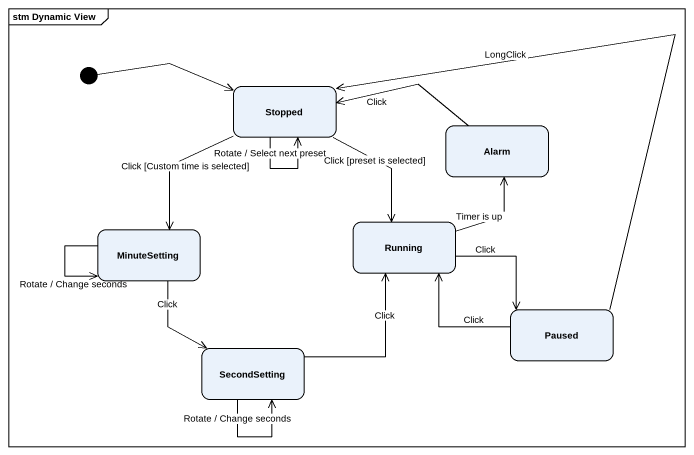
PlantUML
@startuml
mainframe stm Dynamic View
hide empty description
state Stopped
state Alarm
state Running
state MinuteSetting
state Paused
state SecondSetting
[*] -right-> Stopped
Stopped --> Stopped : Rotate / Select next preset
Stopped --> Running : Click [preset is selected]
Stopped --> MinuteSetting : Click [Custom time is selected]
Alarm -left-> Stopped : Click
Running -up-> Alarm : Timer is up
Running -right-> Paused : Click
MinuteSetting --> MinuteSetting : Rotate / Change seconds
MinuteSetting --> SecondSetting : Click
Paused -up-> Stopped : LongClick
Paused -left-> Running : Click
SecondSetting -up-> Running : Click
SecondSetting --> SecondSetting : Rotate / Change seconds
@enduml
